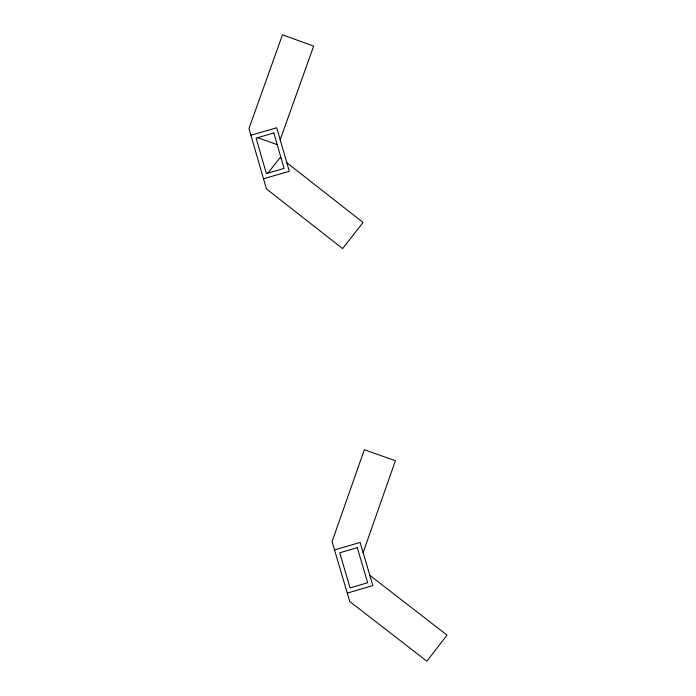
<?xml version="1.0" encoding="UTF-8"?>
<svg xmlns="http://www.w3.org/2000/svg" width="696" height="696" viewBox="0 0 696 696"><rect width="100%" height="100%" fill="white"/><g stroke="black" fill="none" stroke-linecap="round" stroke-linejoin="round"><path stroke-width="1.04" d="M363.121 552.607L395.38 460.769L364.339 449.703L332.062 541.61L349.74 601.483L426.857 661.2L447.032 635.143L369.846 575.375M280.183 139.774L313.661 46.119L282.472 34.8L248.968 128.525L266.429 188.912L342.606 248.585L363.068 222.459L286.822 162.734M267.934 173.087L280.14 157.505L281.149 158.288M334.532 549.971L360.119 542.419L372.856 585.562L347.269 593.114M250.908 135.242L276.712 127.777L289.301 171.294L263.497 178.759M257.659 137.678L277.208 144.664M357.292 547.622L339.726 552.807L350.097 587.92L367.653 582.735L357.292 547.622M273.841 132.997L256.128 138.121L266.368 173.539L284.081 168.415L273.841 132.997"/></g></svg>
